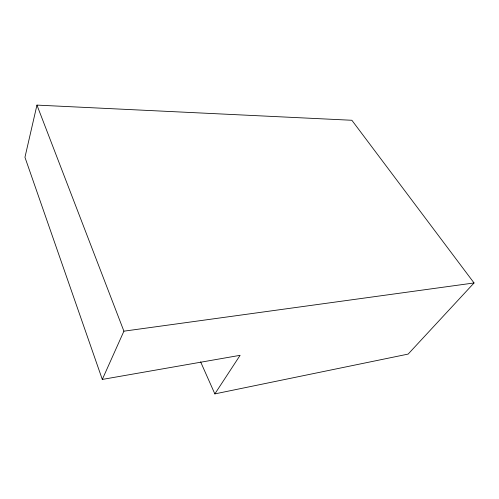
<?xml version="1.0" encoding="UTF-8"?>
<svg xmlns="http://www.w3.org/2000/svg" width="499" height="499" viewBox="0 0 499 499"><rect width="100%" height="100%" fill="white"/><g stroke="black" fill="none" stroke-linecap="round" stroke-linejoin="round"><path stroke-width="0.75" d="M214.851 393.898L408.145 354.09L474.05 282.958L351.87 120.271L36.951 105.102L24.95 157.291L102.301 379.433L240.106 355.319L214.851 393.898L200.617 361.869M102.301 379.433L123.908 331.174L36.951 105.102M123.908 331.174L474.05 282.958"/></g></svg>
